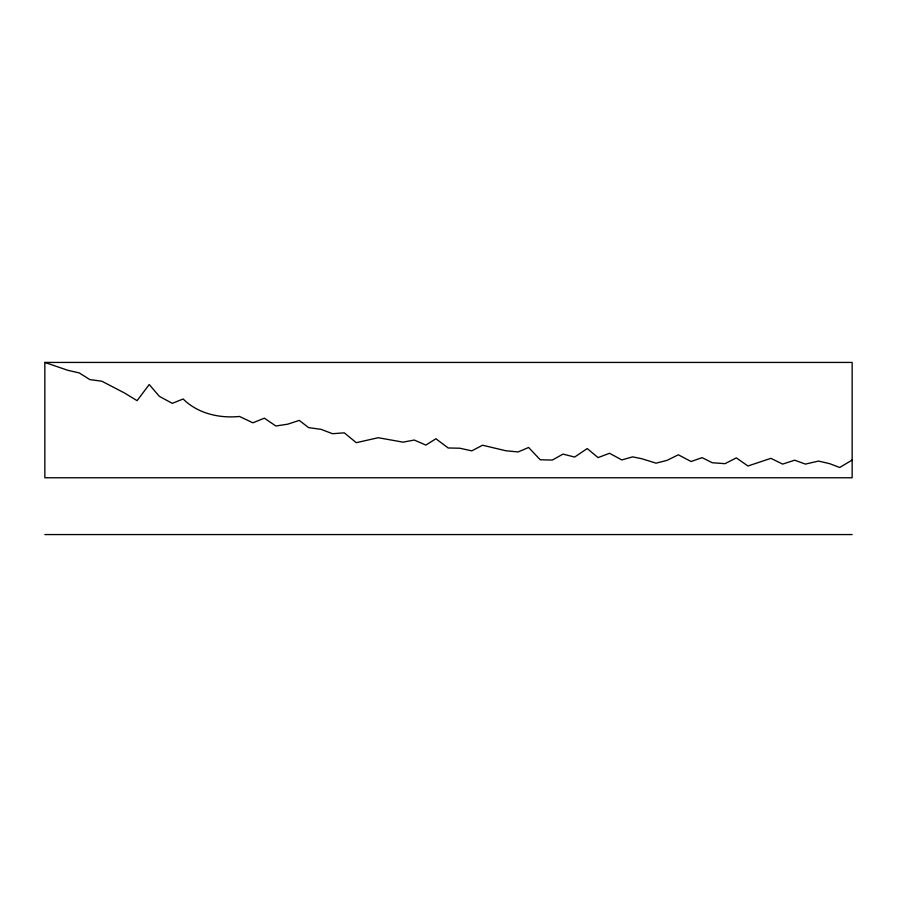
<?xml version="1.0" encoding="UTF-8"?>
<svg xmlns="http://www.w3.org/2000/svg" width="897" height="897" viewBox="0 0 897 897"><rect width="100%" height="100%" fill="white"/><g stroke="black" fill="none" stroke-linecap="round" stroke-linejoin="round"><path stroke-width="1.35" d="M852.15 460.049L839.693 467.483L829.68 463.671L818.535 461.069L805.45 464.097L794.63 460.206L782.677 464.097L770.882 458.345L747.952 466.003L736.325 457.874L725.011 463.671L712.252 462.74L702.082 457.638L691.094 461.529L678.334 454.801L667.032 460.363L656.043 463.166L641.669 458.692L632.632 456.865L621.812 459.937L609.534 453.277L598.064 457.605L587.243 448.567L574.641 457.055L563.013 454.095L552.361 460.049L540.241 459.78L528.613 447.48L518.118 451.953L505.841 450.754L482.586 445.226L471.755 450.866L459.802 448.22L448.175 447.984L435.908 438.768L425.884 445.069L414.257 440.046L403.112 442.154L378.242 437.714L356.277 442.692L344.325 432.847L332.529 433.7L321.07 429.349L308.624 427.634L299.262 420.39L287.791 424.169L275.839 425.997L264.368 418.17L252.909 422.812L239.499 416.466C219.451 418.507 197.744 413.539 183.134 398.986L172.314 403.347L159.386 396.384L149.216 384.544L137.095 400.656L124.504 392.998L101.888 381.236L89.778 379.566L79.272 372.917L67.97 370.349L44.85 362.433L44.85 477.765L852.15 477.765L852.15 362.433L44.85 362.433M44.85 534.567L852.15 534.567"/></g></svg>
